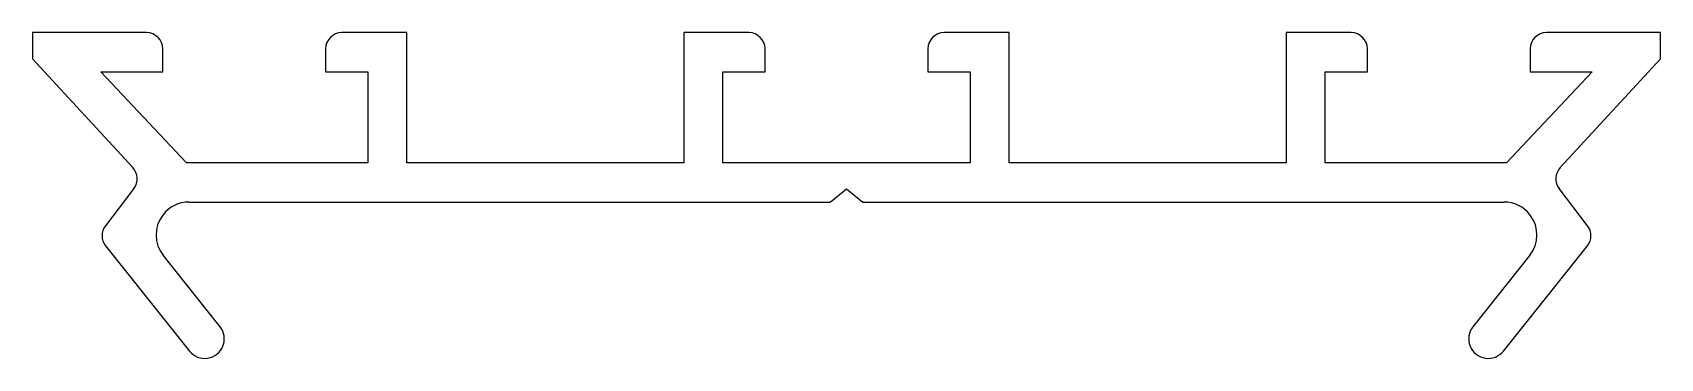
# Model space of a CAD drawing. Extents: x 841.3 to 891.3, y 176.2 to 186.2.
import ezdxf

# ---------------------------------------------------------------- set-up
doc = ezdxf.new("R2010")
doc.units = 0
doc.layers.get('0').update_dxf_attribs({"linetype": 'CONTINUOUS'})

msp = doc.modelspace()

# ---------------------------------------------------------------- linework, layer by layer
at = {"color": 0}
for p, q in [((844.837, 186.229), (841.337, 186.229)), ((841.337, 186.229), (841.337, 185.419)), ((852.837, 186.229), (850.837, 186.229)), ((852.837, 182.229), (852.837, 186.229)), ((863.337, 186.229), (861.337, 186.229)), ((861.337, 186.229), (861.337, 182.229)), ((871.337, 186.229), (869.337, 186.229)), ((871.337, 182.229), (871.337, 186.229)), ((881.837, 186.229), (879.837, 186.229)), ((879.837, 186.229), (879.837, 182.229)), ((891.337, 186.229), (887.837, 186.229)), ((891.337, 185.419), (891.337, 186.229)), ((845.337, 185.029), (845.337, 185.729)), ((850.337, 185.729), (850.337, 185.029)), ((863.837, 185.029), (863.837, 185.729)), ((868.837, 185.729), (868.837, 185.029)), ((882.337, 185.029), (882.337, 185.729)), ((887.337, 185.729), (887.337, 185.029)), ((841.337, 185.419), (844.416, 182.088)), ((846.069, 182.229), (843.433, 185.029)), ((843.433, 185.029), (845.337, 185.029)), ((850.337, 185.029), (851.637, 185.029)), ((851.637, 185.029), (851.637, 182.229)), ((862.537, 182.229), (862.537, 185.029)), ((862.537, 185.029), (863.837, 185.029)), ((868.837, 185.029), (870.137, 185.029)), ((870.137, 185.029), (870.137, 182.229)), ((881.037, 182.229), (881.037, 185.029)), ((881.037, 185.029), (882.337, 185.029)), ((889.241, 185.029), (886.605, 182.229)), ((887.337, 185.029), (889.241, 185.029)), ((888.258, 182.088), (891.337, 185.419)), ((851.637, 182.229), (846.069, 182.229)), ((861.337, 182.229), (852.837, 182.229)), ((870.137, 182.229), (862.537, 182.229)), ((879.837, 182.229), (871.337, 182.229)), ((886.605, 182.229), (881.037, 182.229)), ((844.449, 181.442), (843.575, 180.299)), ((846.138, 181.029), (865.837, 181.029)), ((865.837, 181.029), (866.337, 181.429)), ((866.337, 181.429), (866.837, 181.029)), ((866.837, 181.029), (886.536, 181.029)), ((889.1, 180.299), (888.225, 181.442)), ((845.335, 180.625), (845.344, 180.637)), ((887.33, 180.637), (887.339, 180.625)), ((843.581, 179.683), (846.157, 176.455)), ((886.517, 176.455), (889.094, 179.683)), ((847.095, 177.203), (845.348, 179.393)), ((887.327, 179.393), (885.579, 177.203))]:
    msp.add_line(p, q, dxfattribs=at)
for centre, radius, start, end in [((844.837, 185.729), 0.5, 0, 90), ((850.837, 185.729), 0.5, 90, 180), ((863.337, 185.729), 0.5, 360, 90), ((869.337, 185.729), 0.5, 90, 180), ((881.837, 185.729), 0.5, 0, 90), ((887.837, 185.729), 0.5, 90, 180), ((844.052, 181.746), 0.5, 322.5709, 43.2693), ((888.622, 181.746), 0.5, 136.7307, 217.4291), ((846.138, 180.029), 1, 90, 142.5709), ((886.536, 180.029), 1, 37.4291, 90), ((846.129, 180.017), 1, 142.5709, 218.5854), ((886.545, 180.017), 1, 321.4146, 37.4291), ((843.972, 179.995), 0.5, 142.5709, 218.5854), ((888.703, 179.995), 0.5, 321.4146, 37.4291), ((846.626, 176.829), 0.6, 218.5854, 38.5854), ((886.048, 176.829), 0.6, 141.4146, 321.4146)]:
    msp.add_arc(centre, radius, start, end, dxfattribs=at)

doc.saveas('drawing.dxf')
